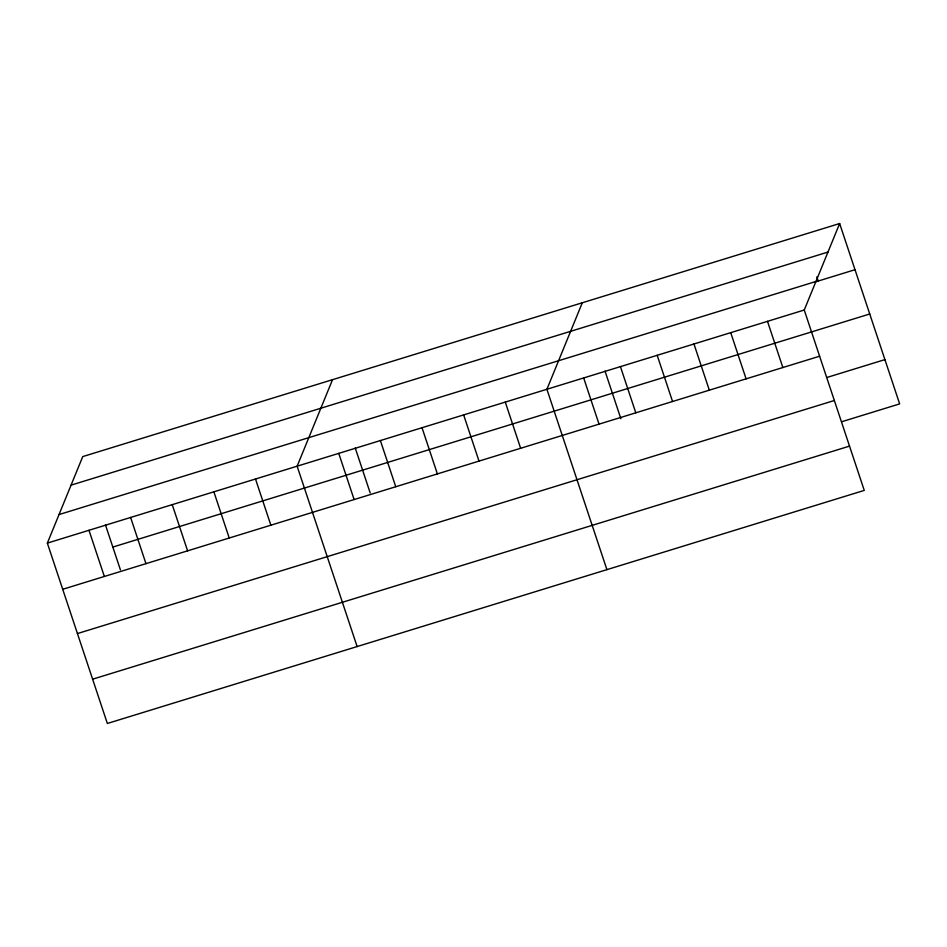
<?xml version="1.0" encoding="UTF-8"?>
<svg xmlns="http://www.w3.org/2000/svg" width="947" height="947" viewBox="0 0 947 947"><rect width="100%" height="100%" fill="white"/><g stroke="black" fill="none" stroke-linecap="round" stroke-linejoin="round"><path stroke-width="1.42" d="M839.646 223.528L804.252 310.024L864.256 490.404L107.354 723.472L47.35 543.105L82.744 456.596L839.646 223.528L899.65 403.896L841.682 421.746M332.527 379.688L297.133 466.196L357.126 646.564M582.298 302.768L546.904 389.276L606.909 569.644M71.061 485.148L827.974 252.068M59.034 514.564L815.935 281.484M815.414 281.898L855.011 269.706M47.35 543.105L804.252 310.024M112.835 547.07L869.748 313.99M62.715 589.294L819.617 356.214M826.944 377.462L884.924 359.611M77.441 633.567L834.354 400.498M92.617 679.2L849.53 446.12M816.847 276.832L818.244 281.034M767.496 321.353L782.861 367.531M730.729 332.669L746.094 378.859M693.962 343.986L709.327 390.176M657.194 355.314L672.559 401.492M620.439 366.631L635.804 412.821M605.026 371.094L620.877 418.728M583.672 377.96L599.037 424.138M505.284 402.096L520.637 448.274M463.651 414.916L479.016 461.094M422.019 427.736L437.384 473.914M380.386 440.556L395.751 486.734M355.255 448.014L370.206 492.961M338.754 453.376L354.119 499.554M255.501 479.004L270.866 525.194M213.868 491.824L229.233 538.014M172.236 504.644L187.601 550.834M130.615 517.464L145.968 563.654M105.472 524.922L120.423 569.881M88.982 530.284L104.348 576.474"/></g></svg>
